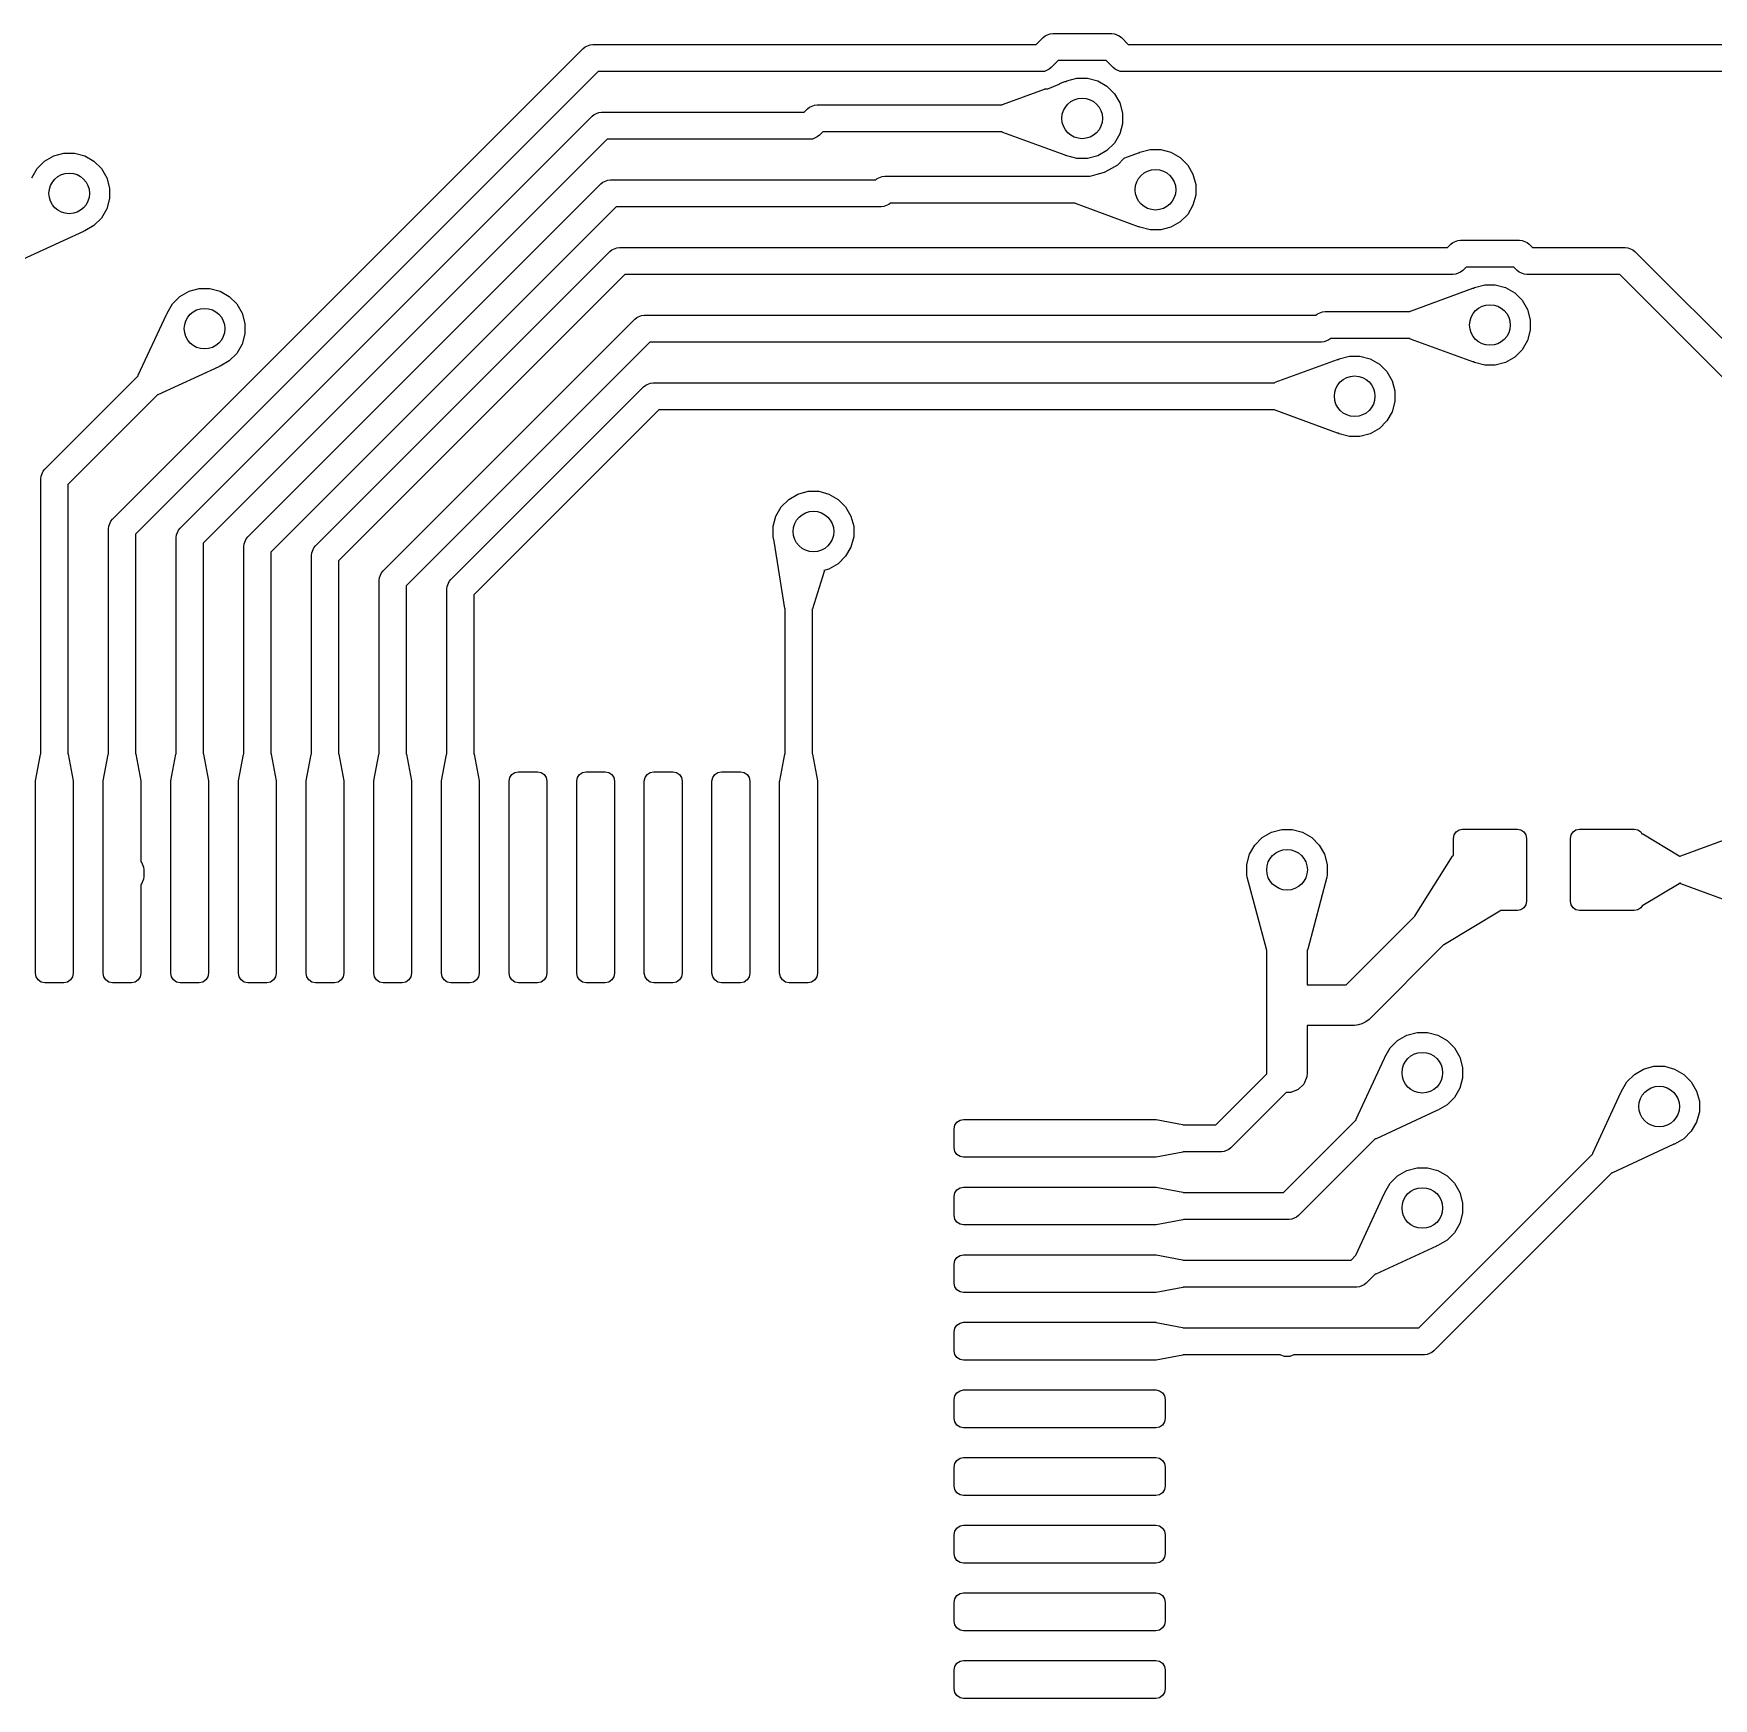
# Model space of a CAD drawing. Header units: inches. Extents: x 2.77 to 6.15, y -3.57 to -1.68.
# Drawn here: x 4.2416 to 4.7304, y -2.5837 to -2.0992 of the extents above; entities that cross this region are included whole.
import ezdxf

# ---------------------------------------------------------------- set-up
doc = ezdxf.new("R2010")
doc.units = ezdxf.units.IN
doc.header["$MEASUREMENT"] = 0
doc.layers.add('F.Cu', color=13, linetype='CONTINUOUS', true_color=0xc83434)

msp = doc.modelspace()

# ---------------------------------------------------------------- linework, layer by layer
at = {"layer": 'F.Cu', "linetype": 'CONTINUOUS'}
for p, q in [((4.53329, -2.10236), (4.53533, -2.10033)), ((4.53533, -2.10033), (4.53593, -2.09984)), ((4.53593, -2.09984), (4.53634, -2.09966)), ((4.53634, -2.09966), (4.53735, -2.09925)), ((4.53735, -2.09925), (4.53811, -2.09917)), ((4.53811, -2.09917), (4.5553, -2.09917)), ((4.5553, -2.09917), (4.55607, -2.09925)), ((4.55607, -2.09925), (4.55749, -2.09984)), ((4.55749, -2.09984), (4.55809, -2.10033)), ((4.55809, -2.10033), (4.56012, -2.10236)), ((4.26454, -2.24047), (4.40149, -2.10352)), ((4.40149, -2.10352), (4.40209, -2.10303)), ((4.40209, -2.10303), (4.40351, -2.10244)), ((4.40351, -2.10244), (4.40428, -2.10236)), ((4.40428, -2.10236), (4.53329, -2.10236)), ((4.56012, -2.10236), (4.88031, -2.10236)), ((4.40591, -2.11024), (4.27126, -2.24488)), ((4.53492, -2.11024), (4.40591, -2.11024)), ((4.53569, -2.11016), (4.53492, -2.11024)), ((4.53711, -2.10957), (4.53569, -2.11016)), ((4.53771, -2.10908), (4.53711, -2.10957)), ((4.53974, -2.10705), (4.53771, -2.10908)), ((4.55367, -2.10705), (4.53974, -2.10705)), ((4.55571, -2.10908), (4.55367, -2.10705)), ((4.5563, -2.10957), (4.55571, -2.10908)), ((4.55672, -2.10974), (4.5563, -2.10957)), ((4.55772, -2.11016), (4.55672, -2.10974)), ((4.55849, -2.11024), (4.55772, -2.11016)), ((4.87868, -2.11024), (4.55849, -2.11024)), ((4.52354, -2.11979), (4.53578, -2.1153)), ((4.53578, -2.1153), (4.53586, -2.11528)), ((4.53586, -2.11528), (4.53594, -2.11526)), ((4.53594, -2.11526), (4.53602, -2.11526)), ((4.53602, -2.11526), (4.53671, -2.11526)), ((4.53671, -2.11526), (4.54, -2.11389)), ((4.53671, -2.11526), (4.53671, -2.11526)), ((4.54, -2.11389), (4.54012, -2.11377)), ((4.54012, -2.11377), (4.54019, -2.11371)), ((4.54019, -2.11371), (4.54028, -2.11366)), ((4.54028, -2.11366), (4.54036, -2.11362)), ((4.54036, -2.11362), (4.54169, -2.11313)), ((4.54169, -2.11313), (4.54187, -2.1131)), ((4.54187, -2.1131), (4.54192, -2.1131)), ((4.54192, -2.1131), (4.54219, -2.11295)), ((4.54219, -2.11295), (4.54517, -2.11215)), ((4.54517, -2.11215), (4.54825, -2.11215)), ((4.54825, -2.11215), (4.55123, -2.11295)), ((4.55123, -2.11295), (4.5539, -2.11449)), ((4.5539, -2.11449), (4.55608, -2.11667)), ((4.46581, -2.12205), (4.46678, -2.12107)), ((4.46678, -2.12107), (4.46738, -2.12058)), ((4.46738, -2.12058), (4.4688, -2.12)), ((4.4688, -2.12), (4.46957, -2.11992)), ((4.46957, -2.11992), (4.52337, -2.11992)), ((4.52337, -2.11992), (4.52344, -2.11984)), ((4.52344, -2.11984), (4.52345, -2.11984)), ((4.52345, -2.11984), (4.52354, -2.11979)), ((4.55608, -2.11667), (4.55762, -2.11934)), ((4.55762, -2.11934), (4.55842, -2.12232)), ((4.28422, -2.24306), (4.40408, -2.1232)), ((4.40408, -2.1232), (4.40468, -2.12271)), ((4.40468, -2.12271), (4.40609, -2.12212)), ((4.40609, -2.12212), (4.40686, -2.12205)), ((4.40686, -2.12205), (4.46581, -2.12205)), ((4.55842, -2.1254), (4.55762, -2.12838)), ((4.55842, -2.12232), (4.55842, -2.1254)), ((4.40849, -2.12992), (4.29094, -2.24747)), ((4.46744, -2.12992), (4.40849, -2.12992)), ((4.46821, -2.12985), (4.46744, -2.12992)), ((4.46963, -2.12926), (4.46821, -2.12985)), ((4.47022, -2.12877), (4.46963, -2.12926)), ((4.4712, -2.1278), (4.47022, -2.12877)), ((4.52337, -2.1278), (4.4712, -2.1278)), ((4.52342, -2.12784), (4.52337, -2.1278)), ((4.52357, -2.12794), (4.52342, -2.12784)), ((4.5417, -2.13459), (4.52357, -2.12794)), ((4.55762, -2.12838), (4.55608, -2.13105)), ((4.24478, -2.1363), (4.24745, -2.13476)), ((4.24745, -2.13476), (4.25043, -2.13396)), ((4.25043, -2.13396), (4.25351, -2.13396)), ((4.25351, -2.13396), (4.25649, -2.13476)), ((4.25649, -2.13476), (4.25916, -2.1363)), ((4.54186, -2.13462), (4.5417, -2.13459)), ((4.54192, -2.13462), (4.54186, -2.13462)), ((4.54219, -2.13477), (4.54192, -2.13462)), ((4.54517, -2.13557), (4.54219, -2.13477)), ((4.54825, -2.13557), (4.54517, -2.13557)), ((4.55123, -2.13477), (4.54825, -2.13557)), ((4.5539, -2.13323), (4.55123, -2.13477)), ((4.55608, -2.13105), (4.5539, -2.13323)), ((4.55704, -2.13733), (4.55896, -2.13541)), ((4.55896, -2.13541), (4.55913, -2.1353)), ((4.55913, -2.1353), (4.56309, -2.13385)), ((4.56309, -2.13385), (4.56323, -2.13385)), ((4.56323, -2.13385), (4.5635, -2.13369)), ((4.5635, -2.13369), (4.56648, -2.1329)), ((4.56648, -2.1329), (4.56956, -2.1329)), ((4.56956, -2.1329), (4.57254, -2.13369)), ((4.57254, -2.13369), (4.57521, -2.13524)), ((4.57521, -2.13524), (4.57739, -2.13742)), ((4.24106, -2.14115), (4.2426, -2.13848)), ((4.2426, -2.13848), (4.24478, -2.1363)), ((4.25916, -2.1363), (4.26134, -2.13848)), ((4.26134, -2.13848), (4.26288, -2.14115)), ((4.48709, -2.14133), (4.48851, -2.14074)), ((4.48851, -2.14074), (4.48928, -2.14067)), ((4.48928, -2.14067), (4.549, -2.14067)), ((4.549, -2.14067), (4.55106, -2.14012)), ((4.55106, -2.14012), (4.5532, -2.13954)), ((4.5532, -2.13954), (4.55448, -2.1388)), ((4.5532, -2.13954), (4.5532, -2.13954)), ((4.55448, -2.1388), (4.55704, -2.13733)), ((4.57739, -2.13742), (4.57893, -2.14009)), ((4.57893, -2.14009), (4.57973, -2.14306)), ((4.26288, -2.14115), (4.26368, -2.14413)), ((4.26368, -2.14413), (4.26368, -2.14721)), ((4.30391, -2.24564), (4.40666, -2.14289)), ((4.40666, -2.14289), (4.40726, -2.1424)), ((4.40726, -2.1424), (4.40768, -2.14222)), ((4.40768, -2.14222), (4.40868, -2.14181)), ((4.40868, -2.14181), (4.40945, -2.14173)), ((4.40945, -2.14173), (4.48661, -2.14173)), ((4.48661, -2.14173), (4.48709, -2.14133)), ((4.57973, -2.14306), (4.57973, -2.14615)), ((4.26288, -2.15019), (4.26134, -2.15286)), ((4.26368, -2.14721), (4.26288, -2.15019)), ((4.41108, -2.14961), (4.31063, -2.25006)), ((4.48822, -2.14961), (4.41108, -2.14961)), ((4.48899, -2.14953), (4.48822, -2.14961)), ((4.49041, -2.14894), (4.48899, -2.14953)), ((4.49089, -2.14854), (4.49041, -2.14894)), ((4.54468, -2.14854), (4.49089, -2.14854)), ((4.5448, -2.14865), (4.54468, -2.14854)), ((4.56309, -2.15537), (4.5448, -2.14865)), ((4.57893, -2.14913), (4.57739, -2.1518)), ((4.57973, -2.14615), (4.57893, -2.14913)), ((4.25916, -2.15504), (4.25649, -2.15658)), ((4.26134, -2.15286), (4.25916, -2.15504)), ((4.56324, -2.15537), (4.56309, -2.15537)), ((4.5635, -2.15552), (4.56324, -2.15537)), ((4.57521, -2.15398), (4.57254, -2.15552)), ((4.57739, -2.1518), (4.57521, -2.15398)), ((4.25609, -2.15677), (4.23841, -2.16495)), ((4.25619, -2.15666), (4.25609, -2.15677)), ((4.25649, -2.15658), (4.25619, -2.15666)), ((4.56648, -2.15632), (4.5635, -2.15552)), ((4.56956, -2.15632), (4.56648, -2.15632)), ((4.57254, -2.15552), (4.56956, -2.15632)), ((4.65398, -2.16044), (4.65457, -2.15995)), ((4.65457, -2.15995), (4.65599, -2.15937)), ((4.65599, -2.15937), (4.65676, -2.15929)), ((4.65676, -2.15929), (4.67395, -2.15929)), ((4.67395, -2.15929), (4.67472, -2.15937)), ((4.67472, -2.15937), (4.67614, -2.15995)), ((4.67614, -2.15995), (4.67673, -2.16044)), ((4.32359, -2.24823), (4.40925, -2.16257)), ((4.40925, -2.16257), (4.40985, -2.16208)), ((4.40985, -2.16208), (4.41127, -2.16149)), ((4.41127, -2.16149), (4.41203, -2.16142)), ((4.41203, -2.16142), (4.653, -2.16142)), ((4.653, -2.16142), (4.65398, -2.16044)), ((4.67673, -2.16044), (4.67771, -2.16142)), ((4.67771, -2.16142), (4.70472, -2.16142)), ((4.70472, -2.16142), (4.70549, -2.16149)), ((4.70549, -2.16149), (4.70691, -2.16208)), ((4.70691, -2.16208), (4.70751, -2.16257)), ((4.70751, -2.16257), (4.76763, -2.22269)), ((4.41367, -2.16929), (4.33031, -2.25264)), ((4.65463, -2.16929), (4.41367, -2.16929)), ((4.6554, -2.16922), (4.65463, -2.16929)), ((4.65682, -2.16863), (4.6554, -2.16922)), ((4.65742, -2.16814), (4.65682, -2.16863)), ((4.65839, -2.16717), (4.65742, -2.16814)), ((4.67232, -2.16717), (4.65839, -2.16717)), ((4.67329, -2.16814), (4.67232, -2.16717)), ((4.67389, -2.16863), (4.67329, -2.16814)), ((4.67531, -2.16922), (4.67389, -2.16863)), ((4.67607, -2.16929), (4.67531, -2.16922)), ((4.70309, -2.16929), (4.67607, -2.16929)), ((4.76091, -2.2271), (4.70309, -2.16929)), ((4.28415, -2.17567), (4.28682, -2.17413)), ((4.28682, -2.17413), (4.2898, -2.17333)), ((4.2898, -2.17333), (4.29288, -2.17333)), ((4.29288, -2.17333), (4.29586, -2.17413)), ((4.29586, -2.17413), (4.29853, -2.17567)), ((4.64218, -2.17991), (4.66034, -2.17325)), ((4.66034, -2.17325), (4.66052, -2.17322)), ((4.66052, -2.17322), (4.66056, -2.17322)), ((4.66056, -2.17322), (4.66083, -2.17306)), ((4.66083, -2.17306), (4.66381, -2.17227)), ((4.66381, -2.17227), (4.6669, -2.17227)), ((4.6669, -2.17227), (4.66987, -2.17306)), ((4.66987, -2.17306), (4.67254, -2.17461)), ((4.67254, -2.17461), (4.67472, -2.17679)), ((4.28043, -2.18052), (4.28197, -2.17785)), ((4.28197, -2.17785), (4.28415, -2.17567)), ((4.29853, -2.17567), (4.30071, -2.17785)), ((4.30071, -2.17785), (4.30225, -2.18052)), ((4.64209, -2.17995), (4.64218, -2.17991)), ((4.67472, -2.17679), (4.67627, -2.17946)), ((4.67627, -2.17946), (4.67706, -2.18243)), ((4.27206, -2.1986), (4.28024, -2.18092)), ((4.28024, -2.18092), (4.28035, -2.18082)), ((4.28035, -2.18082), (4.28043, -2.18052)), ((4.30225, -2.18052), (4.30305, -2.1835)), ((4.30305, -2.1835), (4.30305, -2.18658)), ((4.34328, -2.25548), (4.41651, -2.18226)), ((4.41651, -2.18226), (4.4171, -2.18177)), ((4.4171, -2.18177), (4.41752, -2.18159)), ((4.41752, -2.18159), (4.41852, -2.18118)), ((4.41852, -2.18118), (4.41929, -2.1811)), ((4.41929, -2.1811), (4.61472, -2.1811)), ((4.61472, -2.1811), (4.6152, -2.1807)), ((4.6152, -2.1807), (4.61662, -2.18011)), ((4.61662, -2.18011), (4.61739, -2.18004)), ((4.61739, -2.18004), (4.64202, -2.18004)), ((4.64202, -2.18004), (4.64209, -2.17996)), ((4.64209, -2.17996), (4.64209, -2.17995)), ((4.67706, -2.18243), (4.67706, -2.18552)), ((4.30225, -2.18956), (4.30071, -2.19223)), ((4.30305, -2.18658), (4.30225, -2.18956)), ((4.42092, -2.18898), (4.35, -2.2599)), ((4.61633, -2.18898), (4.42092, -2.18898)), ((4.6171, -2.1889), (4.61633, -2.18898)), ((4.61851, -2.18831), (4.6171, -2.1889)), ((4.619, -2.18791), (4.61851, -2.18831)), ((4.64201, -2.18791), (4.619, -2.18791)), ((4.64207, -2.18796), (4.64201, -2.18791)), ((4.64222, -2.18806), (4.64207, -2.18796)), ((4.66034, -2.19471), (4.64222, -2.18806)), ((4.67627, -2.1885), (4.67472, -2.19117)), ((4.67706, -2.18552), (4.67627, -2.1885)), ((4.29853, -2.19441), (4.29586, -2.19595)), ((4.30071, -2.19223), (4.29853, -2.19441)), ((4.60281, -2.20066), (4.62097, -2.19399)), ((4.62097, -2.19399), (4.62115, -2.19397)), ((4.62115, -2.19397), (4.62119, -2.19397)), ((4.62119, -2.19397), (4.62146, -2.19381)), ((4.62146, -2.19381), (4.62444, -2.19301)), ((4.62444, -2.19301), (4.62753, -2.19301)), ((4.62753, -2.19301), (4.6305, -2.19381)), ((4.6305, -2.19381), (4.63317, -2.19535)), ((4.67254, -2.19335), (4.66987, -2.19489)), ((4.67472, -2.19117), (4.67254, -2.19335)), ((4.24485, -2.22596), (4.27202, -2.19879)), ((4.27202, -2.19879), (4.27206, -2.1986)), ((4.27202, -2.19879), (4.27202, -2.19879)), ((4.29546, -2.19614), (4.27778, -2.20432)), ((4.29556, -2.19603), (4.29546, -2.19614)), ((4.29586, -2.19595), (4.29556, -2.19603)), ((4.63317, -2.19535), (4.63535, -2.19753)), ((4.63535, -2.19753), (4.6369, -2.2002)), ((4.66051, -2.19474), (4.66034, -2.19471)), ((4.66057, -2.19474), (4.66051, -2.19474)), ((4.66083, -2.19489), (4.66057, -2.19474)), ((4.66381, -2.19569), (4.66083, -2.19489)), ((4.6669, -2.19569), (4.66381, -2.19569)), ((4.66987, -2.19489), (4.6669, -2.19569)), ((4.27762, -2.20433), (4.25157, -2.23037)), ((4.27778, -2.20432), (4.27762, -2.20433)), ((4.36296, -2.25807), (4.41909, -2.20194)), ((4.41909, -2.20194), (4.41969, -2.20145)), ((4.41969, -2.20145), (4.42011, -2.20128)), ((4.42011, -2.20128), (4.42111, -2.20086)), ((4.42111, -2.20086), (4.42188, -2.20079)), ((4.42188, -2.20079), (4.60265, -2.20079)), ((4.60265, -2.20079), (4.60272, -2.2007)), ((4.60272, -2.2007), (4.60281, -2.20066)), ((4.60272, -2.2007), (4.60272, -2.2007)), ((4.6369, -2.2002), (4.63769, -2.20318)), ((4.63769, -2.20318), (4.63769, -2.20627)), ((4.42351, -2.20866), (4.36969, -2.26248)), ((4.60264, -2.20866), (4.42351, -2.20866)), ((4.6027, -2.20871), (4.60264, -2.20866)), ((4.60285, -2.2088), (4.6027, -2.20871)), ((4.62097, -2.21546), (4.60285, -2.2088)), ((4.6369, -2.20924), (4.63535, -2.21191)), ((4.63769, -2.20627), (4.6369, -2.20924)), ((4.63317, -2.21409), (4.6305, -2.21564)), ((4.63535, -2.21191), (4.63317, -2.21409)), ((4.62114, -2.21548), (4.62097, -2.21546)), ((4.6212, -2.21548), (4.62114, -2.21548)), ((4.62146, -2.21564), (4.6212, -2.21548)), ((4.62444, -2.21643), (4.62146, -2.21564)), ((4.62753, -2.21643), (4.62444, -2.21643)), ((4.6305, -2.21564), (4.62753, -2.21643)), ((4.2437, -2.22874), (4.24378, -2.22797)), ((4.2437, -2.30873), (4.2437, -2.22874)), ((4.24378, -2.22797), (4.24436, -2.22655)), ((4.24436, -2.22655), (4.24485, -2.22596)), ((4.25157, -2.23037), (4.25157, -2.30873)), ((4.46131, -2.23472), (4.46398, -2.23318)), ((4.46398, -2.23318), (4.46696, -2.23238)), ((4.46696, -2.23238), (4.47005, -2.23238)), ((4.47005, -2.23238), (4.47302, -2.23318)), ((4.47302, -2.23318), (4.47569, -2.23472)), ((4.45759, -2.23957), (4.45913, -2.2369)), ((4.45913, -2.2369), (4.46131, -2.23472)), ((4.47569, -2.23472), (4.47787, -2.2369)), ((4.47787, -2.2369), (4.47942, -2.23957)), ((4.26339, -2.24325), (4.26346, -2.24249)), ((4.26339, -2.30873), (4.26339, -2.24325)), ((4.26346, -2.24249), (4.26405, -2.24107)), ((4.26405, -2.24107), (4.26454, -2.24047)), ((4.28373, -2.24365), (4.28422, -2.24306)), ((4.45679, -2.24255), (4.45759, -2.23957)), ((4.45679, -2.24445), (4.45679, -2.24255)), ((4.47942, -2.23957), (4.48021, -2.24255)), ((4.48021, -2.24255), (4.48021, -2.24564)), ((4.27126, -2.24488), (4.27126, -2.30873)), ((4.28307, -2.24584), (4.28315, -2.24507)), ((4.28307, -2.30873), (4.28307, -2.24584)), ((4.28315, -2.24507), (4.28373, -2.24365)), ((4.29094, -2.24747), (4.29094, -2.3087)), ((4.30276, -2.24843), (4.30283, -2.24766)), ((4.30283, -2.24766), (4.30342, -2.24624)), ((4.30342, -2.24624), (4.30391, -2.24564)), ((4.3231, -2.24882), (4.32359, -2.24823)), ((4.45677, -2.24457), (4.45679, -2.24445)), ((4.45679, -2.24474), (4.45677, -2.24457)), ((4.45679, -2.24564), (4.45679, -2.24474)), ((4.45712, -2.24687), (4.45679, -2.24564)), ((4.46018, -2.26648), (4.45712, -2.24687)), ((4.48021, -2.24564), (4.47942, -2.24861)), ((4.30276, -2.30873), (4.30276, -2.24843)), ((4.31063, -2.25006), (4.31063, -2.30873)), ((4.32244, -2.25101), (4.32252, -2.25024)), ((4.32244, -2.30873), (4.32244, -2.25101)), ((4.32252, -2.25024), (4.3231, -2.24882)), ((4.33031, -2.25264), (4.33031, -2.30873)), ((4.47787, -2.25128), (4.47569, -2.25346)), ((4.47942, -2.24861), (4.47787, -2.25128)), ((4.34213, -2.25827), (4.3422, -2.2575)), ((4.3422, -2.2575), (4.34279, -2.25608)), ((4.34279, -2.25608), (4.34328, -2.25548)), ((4.36247, -2.25867), (4.36296, -2.25807)), ((4.47159, -2.25568), (4.46821, -2.26654)), ((4.47302, -2.25501), (4.47156, -2.2554)), ((4.47156, -2.2554), (4.4716, -2.25565)), ((4.4716, -2.25565), (4.47159, -2.25568)), ((4.47569, -2.25346), (4.47302, -2.25501)), ((4.34213, -2.30873), (4.34213, -2.25827)), ((4.35, -2.2599), (4.35, -2.30873)), ((4.36181, -2.26085), (4.36189, -2.26009)), ((4.36181, -2.30873), (4.36181, -2.26085)), ((4.36189, -2.26009), (4.36247, -2.25867)), ((4.36969, -2.26248), (4.36969, -2.30873)), ((4.46024, -2.2666), (4.46018, -2.26648)), ((4.46024, -2.30873), (4.46024, -2.2666)), ((4.46821, -2.26654), (4.46811, -2.26667)), ((4.46811, -2.26667), (4.46811, -2.3087)), ((4.24215, -2.3166), (4.24361, -2.30893)), ((4.24361, -2.30893), (4.24368, -2.30876)), ((4.24368, -2.30876), (4.2437, -2.30873)), ((4.25157, -2.30873), (4.2516, -2.30875)), ((4.2516, -2.30875), (4.25161, -2.30878)), ((4.25161, -2.30878), (4.25166, -2.30891)), ((4.25166, -2.30891), (4.25312, -2.3166)), ((4.26184, -2.3166), (4.2633, -2.30893)), ((4.2633, -2.30893), (4.26336, -2.30876)), ((4.26336, -2.30876), (4.26339, -2.30873)), ((4.27126, -2.30873), (4.27128, -2.30875)), ((4.27128, -2.30875), (4.2713, -2.30878)), ((4.2713, -2.30878), (4.27134, -2.30891)), ((4.27134, -2.30891), (4.27281, -2.3166)), ((4.28151, -2.31664), (4.283, -2.30884)), ((4.283, -2.30884), (4.28307, -2.30873)), ((4.29094, -2.3087), (4.29102, -2.30884)), ((4.29102, -2.30884), (4.2925, -2.31664)), ((4.30121, -2.3166), (4.30267, -2.30893)), ((4.30267, -2.30893), (4.30273, -2.30876)), ((4.30273, -2.30876), (4.30276, -2.30873)), ((4.31063, -2.30873), (4.31065, -2.30875)), ((4.31065, -2.30875), (4.31067, -2.30878)), ((4.31067, -2.30878), (4.31071, -2.30891)), ((4.31071, -2.30891), (4.31218, -2.3166)), ((4.32089, -2.3166), (4.32235, -2.30893)), ((4.32235, -2.30893), (4.32242, -2.30876)), ((4.32242, -2.30876), (4.32244, -2.30873)), ((4.33031, -2.30873), (4.33034, -2.30875)), ((4.33034, -2.30875), (4.33035, -2.30878)), ((4.33035, -2.30878), (4.3304, -2.30891)), ((4.3304, -2.30891), (4.33186, -2.3166)), ((4.34058, -2.3166), (4.34204, -2.30893)), ((4.34204, -2.30893), (4.3421, -2.30876)), ((4.3421, -2.30876), (4.34213, -2.30873)), ((4.35, -2.30873), (4.35002, -2.30875)), ((4.35002, -2.30875), (4.35004, -2.30878)), ((4.35004, -2.30878), (4.35008, -2.30891)), ((4.35008, -2.30891), (4.35155, -2.3166)), ((4.36026, -2.3166), (4.36172, -2.30893)), ((4.36172, -2.30893), (4.36179, -2.30876)), ((4.36179, -2.30876), (4.36181, -2.30873)), ((4.36969, -2.30873), (4.36971, -2.30875)), ((4.36971, -2.30875), (4.36972, -2.30878)), ((4.36972, -2.30878), (4.36977, -2.30891)), ((4.36977, -2.30891), (4.37123, -2.3166)), ((4.45868, -2.31664), (4.46016, -2.30884)), ((4.46016, -2.30884), (4.46024, -2.30873)), ((4.46811, -2.3087), (4.46818, -2.30884)), ((4.46818, -2.30884), (4.46967, -2.31664)), ((4.24213, -2.31673), (4.24215, -2.31661)), ((4.24213, -2.37264), (4.24213, -2.31673)), ((4.24215, -2.31661), (4.24215, -2.3166)), ((4.25312, -2.3166), (4.25313, -2.31661)), ((4.25313, -2.31661), (4.25315, -2.31673)), ((4.25315, -2.31673), (4.25315, -2.37264)), ((4.26181, -2.31673), (4.26183, -2.31661)), ((4.26181, -2.37264), (4.26181, -2.31673)), ((4.26183, -2.31661), (4.26184, -2.3166)), ((4.27281, -2.3166), (4.27281, -2.31661)), ((4.27281, -2.31661), (4.27283, -2.31673)), ((4.27283, -2.31673), (4.27283, -2.34021)), ((4.2815, -2.31673), (4.28151, -2.31665)), ((4.2815, -2.37264), (4.2815, -2.31673)), ((4.28151, -2.31665), (4.28151, -2.31664)), ((4.2925, -2.31664), (4.2925, -2.31665)), ((4.2925, -2.31665), (4.29252, -2.31673)), ((4.29252, -2.31673), (4.29252, -2.37264)), ((4.30118, -2.31673), (4.30121, -2.31661)), ((4.30118, -2.37264), (4.30118, -2.31673)), ((4.30121, -2.31661), (4.30121, -2.3166)), ((4.31218, -2.3166), (4.31218, -2.31661)), ((4.31218, -2.31661), (4.3122, -2.31673)), ((4.3122, -2.31673), (4.3122, -2.37264)), ((4.32087, -2.31673), (4.32089, -2.31661)), ((4.32087, -2.37264), (4.32087, -2.31673)), ((4.32089, -2.31661), (4.32089, -2.3166)), ((4.33186, -2.3166), (4.33187, -2.31661)), ((4.33187, -2.31661), (4.33189, -2.31673)), ((4.33189, -2.31673), (4.33189, -2.37264)), ((4.34055, -2.31673), (4.34058, -2.31661)), ((4.34055, -2.37264), (4.34055, -2.31673)), ((4.34058, -2.31661), (4.34058, -2.3166)), ((4.35155, -2.3166), (4.35155, -2.31661)), ((4.35155, -2.31661), (4.35157, -2.31673)), ((4.35157, -2.31673), (4.35157, -2.37264)), ((4.36024, -2.31673), (4.36026, -2.31661)), ((4.36024, -2.37264), (4.36024, -2.31673)), ((4.36026, -2.31661), (4.36026, -2.3166)), ((4.37123, -2.3166), (4.37124, -2.31661)), ((4.37124, -2.31661), (4.37126, -2.31673)), ((4.37126, -2.31673), (4.37126, -2.37264)), ((4.37992, -2.31673), (4.38013, -2.31568)), ((4.37992, -2.37264), (4.37992, -2.31673)), ((4.38013, -2.31568), (4.38073, -2.31478)), ((4.38073, -2.31478), (4.38162, -2.31419)), ((4.38162, -2.31419), (4.38268, -2.31398)), ((4.38268, -2.31398), (4.38819, -2.31398)), ((4.38819, -2.31398), (4.38924, -2.31419)), ((4.38924, -2.31419), (4.39014, -2.31478)), ((4.39014, -2.31478), (4.39074, -2.31568)), ((4.39074, -2.31568), (4.39094, -2.31673)), ((4.39094, -2.31673), (4.39094, -2.37264)), ((4.39961, -2.31673), (4.39982, -2.31568)), ((4.39961, -2.37264), (4.39961, -2.31673)), ((4.39982, -2.31568), (4.40041, -2.31478)), ((4.40041, -2.31478), (4.40131, -2.31419)), ((4.40131, -2.31419), (4.40236, -2.31398)), ((4.40236, -2.31398), (4.40787, -2.31398)), ((4.40787, -2.31398), (4.40893, -2.31419)), ((4.40893, -2.31419), (4.40982, -2.31478)), ((4.40982, -2.31478), (4.41042, -2.31568)), ((4.41042, -2.31568), (4.41063, -2.31673)), ((4.41063, -2.31673), (4.41063, -2.37264)), ((4.41929, -2.31673), (4.4195, -2.31568)), ((4.41929, -2.37264), (4.41929, -2.31673)), ((4.4195, -2.31568), (4.4201, -2.31478)), ((4.4201, -2.31478), (4.42099, -2.31419)), ((4.42099, -2.31419), (4.42205, -2.31398)), ((4.42205, -2.31398), (4.42756, -2.31398)), ((4.42756, -2.31398), (4.42861, -2.31419)), ((4.42861, -2.31419), (4.42951, -2.31478)), ((4.42951, -2.31478), (4.43011, -2.31568)), ((4.43011, -2.31568), (4.43031, -2.31673)), ((4.43031, -2.31673), (4.43031, -2.37264)), ((4.43898, -2.31673), (4.43919, -2.31568)), ((4.43898, -2.37264), (4.43898, -2.31673)), ((4.43919, -2.31568), (4.43978, -2.31478)), ((4.43978, -2.31478), (4.44068, -2.31419)), ((4.44068, -2.31419), (4.44173, -2.31398)), ((4.44173, -2.31398), (4.44724, -2.31398)), ((4.44724, -2.31398), (4.4483, -2.31419)), ((4.4483, -2.31419), (4.44919, -2.31478)), ((4.44919, -2.31478), (4.44979, -2.31568)), ((4.44979, -2.31568), (4.45, -2.31673)), ((4.45, -2.31673), (4.45, -2.37264)), ((4.45866, -2.31673), (4.45868, -2.31665)), ((4.45866, -2.37264), (4.45866, -2.31673)), ((4.45868, -2.31665), (4.45868, -2.31664)), ((4.46967, -2.31664), (4.46967, -2.31665)), ((4.46967, -2.31665), (4.46969, -2.31673)), ((4.46969, -2.31673), (4.46969, -2.37264)), ((4.60178, -2.33161), (4.60476, -2.33081)), ((4.60476, -2.33081), (4.60784, -2.33081)), ((4.60784, -2.33081), (4.61082, -2.33161)), ((4.6555, -2.33149), (4.65636, -2.33091)), ((4.65636, -2.33091), (4.65738, -2.33071)), ((4.65738, -2.33071), (4.67333, -2.33071)), ((4.67333, -2.33071), (4.67434, -2.33091)), ((4.67434, -2.33091), (4.67521, -2.33149)), ((4.68952, -2.33149), (4.69038, -2.33091)), ((4.69038, -2.33091), (4.6914, -2.33071)), ((4.6914, -2.33071), (4.70734, -2.33071)), ((4.70734, -2.33071), (4.70836, -2.33091)), ((4.70836, -2.33091), (4.70922, -2.33149)), ((4.59539, -2.338), (4.59693, -2.33533)), ((4.59693, -2.33533), (4.59911, -2.33315)), ((4.59911, -2.33315), (4.60178, -2.33161)), ((4.61082, -2.33161), (4.61349, -2.33315)), ((4.61349, -2.33315), (4.61567, -2.33533)), ((4.61567, -2.33533), (4.61721, -2.338)), ((4.65472, -2.33337), (4.65493, -2.33235)), ((4.65472, -2.33832), (4.65472, -2.33337)), ((4.65493, -2.33235), (4.6555, -2.33149)), ((4.67521, -2.33149), (4.67578, -2.33235)), ((4.67578, -2.33235), (4.67598, -2.33337)), ((4.67598, -2.33337), (4.67598, -2.35167)), ((4.68874, -2.33337), (4.68894, -2.33235)), ((4.68874, -2.35167), (4.68874, -2.33337)), ((4.68894, -2.33235), (4.68952, -2.33149)), ((4.70922, -2.33149), (4.70958, -2.33202)), ((4.70958, -2.33202), (4.70981, -2.33208)), ((4.70981, -2.33208), (4.72041, -2.33845)), ((4.72088, -2.33847), (4.73916, -2.33176)), ((4.27283, -2.34021), (4.27296, -2.34033)), ((4.27296, -2.34033), (4.27355, -2.34175)), ((4.59459, -2.34098), (4.59539, -2.338)), ((4.59459, -2.34406), (4.59459, -2.34098)), ((4.61721, -2.338), (4.61801, -2.34098)), ((4.61801, -2.34098), (4.61801, -2.34406)), ((4.64357, -2.35582), (4.65447, -2.33852)), ((4.65447, -2.33852), (4.65459, -2.33839)), ((4.65459, -2.33839), (4.65467, -2.33834)), ((4.65467, -2.33834), (4.65472, -2.33832)), ((4.72041, -2.33845), (4.72051, -2.33858)), ((4.72051, -2.33858), (4.72071, -2.33858)), ((4.72071, -2.33858), (4.72088, -2.33847)), ((4.72071, -2.33858), (4.72071, -2.33858)), ((4.27355, -2.34526), (4.27305, -2.34646)), ((4.27355, -2.34175), (4.27362, -2.34252)), ((4.27362, -2.34449), (4.27355, -2.34526)), ((4.27362, -2.34252), (4.27362, -2.34449)), ((4.59474, -2.34464), (4.59459, -2.34406)), ((4.59474, -2.34465), (4.59474, -2.34464)), ((4.60029, -2.36564), (4.59474, -2.34465)), ((4.61786, -2.34463), (4.61232, -2.36561)), ((4.61801, -2.34406), (4.61786, -2.34462)), ((4.61786, -2.34462), (4.61786, -2.34463)), ((4.27296, -2.34668), (4.27283, -2.34683)), ((4.27283, -2.34683), (4.27283, -2.37264)), ((4.27305, -2.34646), (4.27296, -2.34668)), ((4.72041, -2.34659), (4.70981, -2.35296)), ((4.72049, -2.34652), (4.72041, -2.34659)), ((4.72052, -2.34646), (4.72049, -2.34652)), ((4.72076, -2.34646), (4.72052, -2.34646)), ((4.72088, -2.34657), (4.72076, -2.34646)), ((4.73916, -2.35328), (4.72088, -2.34657)), ((4.64352, -2.35594), (4.64357, -2.35582)), ((4.66823, -2.35454), (4.65208, -2.3643)), ((4.66832, -2.35447), (4.66823, -2.35454)), ((4.66833, -2.35445), (4.66832, -2.35447)), ((4.66839, -2.35433), (4.66833, -2.35445)), ((4.67333, -2.35433), (4.66839, -2.35433)), ((4.67434, -2.35413), (4.67333, -2.35433)), ((4.67521, -2.35355), (4.67434, -2.35413)), ((4.67578, -2.35269), (4.67521, -2.35355)), ((4.67598, -2.35167), (4.67578, -2.35269)), ((4.68894, -2.35269), (4.68874, -2.35167)), ((4.68952, -2.35355), (4.68894, -2.35269)), ((4.69038, -2.35413), (4.68952, -2.35355)), ((4.6914, -2.35433), (4.69038, -2.35413)), ((4.70734, -2.35433), (4.6914, -2.35433)), ((4.70836, -2.35413), (4.70734, -2.35433)), ((4.70922, -2.35355), (4.70836, -2.35413)), ((4.7096, -2.35299), (4.70922, -2.35355)), ((4.70981, -2.35296), (4.7096, -2.35299)), ((4.62354, -2.37598), (4.64351, -2.35601)), ((4.64351, -2.35596), (4.64352, -2.35594)), ((4.64351, -2.35601), (4.64351, -2.35596)), ((4.60032, -2.36571), (4.60029, -2.36564)), ((4.61232, -2.36561), (4.61224, -2.36577)), ((4.65185, -2.36437), (4.63016, -2.38607)), ((4.65191, -2.36436), (4.65185, -2.36437)), ((4.65208, -2.3643), (4.65191, -2.36436)), ((4.60032, -2.36572), (4.60032, -2.36571)), ((4.60033, -2.36575), (4.60032, -2.36572)), ((4.60032, -2.36572), (4.60032, -2.36572)), ((4.60034, -2.36577), (4.60033, -2.36575)), ((4.60039, -2.36581), (4.60034, -2.36577)), ((4.60039, -2.38189), (4.60039, -2.36581)), ((4.61224, -2.36577), (4.6122, -2.36582)), ((4.6122, -2.36582), (4.6122, -2.37598)), ((4.24234, -2.37369), (4.24213, -2.37264)), ((4.24293, -2.37459), (4.24234, -2.37369)), ((4.24383, -2.37518), (4.24293, -2.37459)), ((4.24488, -2.37539), (4.24383, -2.37518)), ((4.25039, -2.37539), (4.24488, -2.37539)), ((4.25145, -2.37518), (4.25039, -2.37539)), ((4.25234, -2.37459), (4.25145, -2.37518)), ((4.25294, -2.37369), (4.25234, -2.37459)), ((4.25315, -2.37264), (4.25294, -2.37369)), ((4.26202, -2.37369), (4.26181, -2.37264)), ((4.26262, -2.37459), (4.26202, -2.37369)), ((4.26351, -2.37518), (4.26262, -2.37459)), ((4.26457, -2.37539), (4.26351, -2.37518)), ((4.27008, -2.37539), (4.26457, -2.37539)), ((4.27113, -2.37518), (4.27008, -2.37539)), ((4.27203, -2.37459), (4.27113, -2.37518)), ((4.27262, -2.37369), (4.27203, -2.37459)), ((4.27283, -2.37264), (4.27262, -2.37369)), ((4.28171, -2.37369), (4.2815, -2.37264)), ((4.2823, -2.37459), (4.28171, -2.37369)), ((4.2832, -2.37518), (4.2823, -2.37459)), ((4.28425, -2.37539), (4.2832, -2.37518)), ((4.28976, -2.37539), (4.28425, -2.37539)), ((4.29082, -2.37518), (4.28976, -2.37539)), ((4.29171, -2.37459), (4.29082, -2.37518)), ((4.29231, -2.37369), (4.29171, -2.37459)), ((4.29252, -2.37264), (4.29231, -2.37369)), ((4.30139, -2.37369), (4.30118, -2.37264)), ((4.30199, -2.37459), (4.30139, -2.37369)), ((4.30288, -2.37518), (4.30199, -2.37459)), ((4.30394, -2.37539), (4.30288, -2.37518)), ((4.30945, -2.37539), (4.30394, -2.37539)), ((4.3105, -2.37518), (4.30945, -2.37539)), ((4.3114, -2.37459), (4.3105, -2.37518)), ((4.31199, -2.37369), (4.3114, -2.37459)), ((4.3122, -2.37264), (4.31199, -2.37369)), ((4.32108, -2.37369), (4.32087, -2.37264)), ((4.32167, -2.37459), (4.32108, -2.37369)), ((4.32257, -2.37518), (4.32167, -2.37459)), ((4.32362, -2.37539), (4.32257, -2.37518)), ((4.32913, -2.37539), (4.32362, -2.37539)), ((4.33019, -2.37518), (4.32913, -2.37539)), ((4.33108, -2.37459), (4.33019, -2.37518)), ((4.33168, -2.37369), (4.33108, -2.37459)), ((4.33189, -2.37264), (4.33168, -2.37369)), ((4.34076, -2.37369), (4.34055, -2.37264)), ((4.34136, -2.37459), (4.34076, -2.37369)), ((4.34225, -2.37518), (4.34136, -2.37459)), ((4.34331, -2.37539), (4.34225, -2.37518)), ((4.34882, -2.37539), (4.34331, -2.37539)), ((4.34987, -2.37518), (4.34882, -2.37539)), ((4.35077, -2.37459), (4.34987, -2.37518)), ((4.35137, -2.37369), (4.35077, -2.37459)), ((4.35157, -2.37264), (4.35137, -2.37369)), ((4.36045, -2.37369), (4.36024, -2.37264)), ((4.36104, -2.37459), (4.36045, -2.37369)), ((4.36194, -2.37518), (4.36104, -2.37459)), ((4.36299, -2.37539), (4.36194, -2.37518)), ((4.3685, -2.37539), (4.36299, -2.37539)), ((4.36956, -2.37518), (4.3685, -2.37539)), ((4.37045, -2.37459), (4.36956, -2.37518)), ((4.37105, -2.37369), (4.37045, -2.37459)), ((4.37126, -2.37264), (4.37105, -2.37369)), ((4.38013, -2.37369), (4.37992, -2.37264)), ((4.38073, -2.37459), (4.38013, -2.37369)), ((4.38162, -2.37518), (4.38073, -2.37459)), ((4.38268, -2.37539), (4.38162, -2.37518)), ((4.38819, -2.37539), (4.38268, -2.37539)), ((4.38924, -2.37518), (4.38819, -2.37539)), ((4.39014, -2.37459), (4.38924, -2.37518)), ((4.39074, -2.37369), (4.39014, -2.37459)), ((4.39094, -2.37264), (4.39074, -2.37369)), ((4.39982, -2.37369), (4.39961, -2.37264)), ((4.40041, -2.37459), (4.39982, -2.37369)), ((4.40131, -2.37518), (4.40041, -2.37459)), ((4.40236, -2.37539), (4.40131, -2.37518)), ((4.40787, -2.37539), (4.40236, -2.37539)), ((4.40893, -2.37518), (4.40787, -2.37539)), ((4.40982, -2.37459), (4.40893, -2.37518)), ((4.41042, -2.37369), (4.40982, -2.37459)), ((4.41063, -2.37264), (4.41042, -2.37369)), ((4.4195, -2.37369), (4.41929, -2.37264)), ((4.4201, -2.37459), (4.4195, -2.37369)), ((4.42099, -2.37518), (4.4201, -2.37459)), ((4.42205, -2.37539), (4.42099, -2.37518)), ((4.42756, -2.37539), (4.42205, -2.37539)), ((4.42861, -2.37518), (4.42756, -2.37539)), ((4.42951, -2.37459), (4.42861, -2.37518)), ((4.43011, -2.37369), (4.42951, -2.37459)), ((4.43031, -2.37264), (4.43011, -2.37369)), ((4.43919, -2.37369), (4.43898, -2.37264)), ((4.43978, -2.37459), (4.43919, -2.37369)), ((4.44068, -2.37518), (4.43978, -2.37459)), ((4.44173, -2.37539), (4.44068, -2.37518)), ((4.44724, -2.37539), (4.44173, -2.37539)), ((4.4483, -2.37518), (4.44724, -2.37539)), ((4.44919, -2.37459), (4.4483, -2.37518)), ((4.44979, -2.37369), (4.44919, -2.37459)), ((4.45, -2.37264), (4.44979, -2.37369)), ((4.45887, -2.37369), (4.45866, -2.37264)), ((4.45947, -2.37459), (4.45887, -2.37369)), ((4.46036, -2.37518), (4.45947, -2.37459)), ((4.46142, -2.37539), (4.46036, -2.37518)), ((4.46693, -2.37539), (4.46142, -2.37539)), ((4.46798, -2.37518), (4.46693, -2.37539)), ((4.46888, -2.37459), (4.46798, -2.37518)), ((4.46948, -2.37369), (4.46888, -2.37459)), ((4.46969, -2.37264), (4.46948, -2.37369)), ((4.6122, -2.37598), (4.62354, -2.37598)), ((4.60039, -2.40157), (4.60039, -2.38189)), ((4.62598, -2.3878), (4.6122, -2.3878)), ((4.6122, -2.3878), (4.6122, -2.40157)), ((4.62714, -2.38768), (4.62598, -2.3878)), ((4.62802, -2.38732), (4.62714, -2.38768)), ((4.62927, -2.3868), (4.62802, -2.38732)), ((4.63016, -2.38607), (4.62927, -2.3868)), ((4.64115, -2.39066), (4.64413, -2.38986)), ((4.64413, -2.38986), (4.64721, -2.38986)), ((4.64721, -2.38986), (4.65019, -2.39066)), ((4.63476, -2.39705), (4.6363, -2.39438)), ((4.6363, -2.39438), (4.63848, -2.3922)), ((4.63848, -2.3922), (4.64115, -2.39066)), ((4.65019, -2.39066), (4.65286, -2.3922)), ((4.65286, -2.3922), (4.65504, -2.39438)), ((4.65504, -2.39438), (4.65658, -2.39705)), ((4.62641, -2.41509), (4.63454, -2.39753)), ((4.63454, -2.39753), (4.63464, -2.39739)), ((4.63464, -2.39739), (4.63468, -2.39736)), ((4.63468, -2.39736), (4.63476, -2.39705)), ((4.65658, -2.39705), (4.65738, -2.40003)), ((4.71005, -2.40051), (4.71303, -2.39971)), ((4.71303, -2.39971), (4.71611, -2.39971)), ((4.71611, -2.39971), (4.71909, -2.40051)), ((4.58557, -2.41673), (4.60042, -2.40188)), ((4.60042, -2.40188), (4.60039, -2.40157)), ((4.61209, -2.40273), (4.61121, -2.40486)), ((4.6122, -2.40157), (4.61209, -2.40273)), ((4.65738, -2.40312), (4.65658, -2.40609)), ((4.65738, -2.40003), (4.65738, -2.40312)), ((4.70365, -2.4069), (4.7052, -2.40423)), ((4.7052, -2.40423), (4.70738, -2.40205)), ((4.70738, -2.40205), (4.71005, -2.40051)), ((4.71909, -2.40051), (4.72176, -2.40205)), ((4.72176, -2.40205), (4.72394, -2.40423)), ((4.72394, -2.40423), (4.72548, -2.4069)), ((4.60607, -2.40737), (4.58999, -2.42345)), ((4.60745, -2.40737), (4.60607, -2.40737)), ((4.60958, -2.40649), (4.60745, -2.40737)), ((4.61121, -2.40486), (4.60958, -2.40649)), ((4.65504, -2.40876), (4.65286, -2.41095)), ((4.65658, -2.40609), (4.65504, -2.40876)), ((4.69529, -2.42497), (4.70347, -2.40729)), ((4.70347, -2.40729), (4.70357, -2.4072)), ((4.70357, -2.4072), (4.70365, -2.4069)), ((4.72548, -2.4069), (4.72628, -2.40988)), ((4.64971, -2.41271), (4.6322, -2.42082)), ((4.64985, -2.41261), (4.64971, -2.41271)), ((4.64989, -2.41257), (4.64985, -2.41261)), ((4.65019, -2.41249), (4.64989, -2.41257)), ((4.65286, -2.41095), (4.65019, -2.41249)), ((4.72628, -2.41296), (4.72548, -2.41594)), ((4.72628, -2.40988), (4.72628, -2.41296)), ((4.50945, -2.41791), (4.50966, -2.41686)), ((4.50945, -2.42343), (4.50945, -2.41791)), ((4.50966, -2.41686), (4.51026, -2.41596)), ((4.51026, -2.41596), (4.51115, -2.41537)), ((4.51115, -2.41537), (4.5122, -2.41516)), ((4.5122, -2.41516), (4.56811, -2.41516)), ((4.56811, -2.41516), (4.56823, -2.41518)), ((4.56823, -2.41518), (4.56824, -2.41518)), ((4.56824, -2.41518), (4.56825, -2.41518)), ((4.56825, -2.41518), (4.57591, -2.41664)), ((4.57591, -2.41664), (4.57608, -2.41671)), ((4.57608, -2.41671), (4.57611, -2.41673)), ((4.57611, -2.41673), (4.58557, -2.41673)), ((4.60526, -2.43642), (4.62639, -2.41529)), ((4.62638, -2.41518), (4.62641, -2.41509)), ((4.62638, -2.41519), (4.62638, -2.41518)), ((4.62639, -2.41529), (4.62638, -2.41519)), ((4.62638, -2.41519), (4.62638, -2.41519)), ((4.72394, -2.41861), (4.72176, -2.42079)), ((4.72548, -2.41594), (4.72394, -2.41861)), ((4.50966, -2.42448), (4.50945, -2.42343)), ((4.58939, -2.42394), (4.58797, -2.42453)), ((4.58999, -2.42345), (4.58939, -2.42394)), ((4.63195, -2.42086), (4.60967, -2.44314)), ((4.63202, -2.42086), (4.63195, -2.42086)), ((4.6322, -2.42082), (4.63202, -2.42086)), ((4.71869, -2.42251), (4.70101, -2.4307)), ((4.71879, -2.42241), (4.71869, -2.42251)), ((4.71909, -2.42233), (4.71879, -2.42241)), ((4.72176, -2.42079), (4.71909, -2.42233)), ((4.51026, -2.42537), (4.50966, -2.42448)), ((4.51115, -2.42597), (4.51026, -2.42537)), ((4.5122, -2.42618), (4.51115, -2.42597)), ((4.56811, -2.42618), (4.5122, -2.42618)), ((4.56823, -2.42616), (4.56811, -2.42618)), ((4.56824, -2.42616), (4.56823, -2.42616)), ((4.57594, -2.42469), (4.56824, -2.42616)), ((4.57606, -2.42465), (4.57594, -2.42469)), ((4.5761, -2.42463), (4.57606, -2.42465)), ((4.57612, -2.42461), (4.5761, -2.42463)), ((4.5872, -2.42461), (4.57612, -2.42461)), ((4.58797, -2.42453), (4.5872, -2.42461)), ((4.64463, -2.47579), (4.69525, -2.42517)), ((4.69524, -2.42517), (4.69529, -2.42497)), ((4.69525, -2.42517), (4.69524, -2.42517)), ((4.63476, -2.43642), (4.6363, -2.43375)), ((4.6363, -2.43375), (4.63848, -2.43157)), ((4.63848, -2.43157), (4.64115, -2.43003)), ((4.64115, -2.43003), (4.64413, -2.42923)), ((4.64413, -2.42923), (4.64721, -2.42923)), ((4.64721, -2.42923), (4.65019, -2.43003)), ((4.70085, -2.4307), (4.64904, -2.48251)), ((4.65019, -2.43003), (4.65286, -2.43157)), ((4.65286, -2.43157), (4.65504, -2.43375)), ((4.65504, -2.43375), (4.65658, -2.43642)), ((4.70101, -2.4307), (4.70085, -2.4307)), ((4.50945, -2.4376), (4.50966, -2.43654)), ((4.50945, -2.44311), (4.50945, -2.4376)), ((4.50966, -2.43654), (4.51026, -2.43565)), ((4.51026, -2.43565), (4.51115, -2.43505)), ((4.51115, -2.43505), (4.5122, -2.43484)), ((4.5122, -2.43484), (4.56811, -2.43484)), ((4.56811, -2.43484), (4.56819, -2.43486)), ((4.56819, -2.43486), (4.5682, -2.43486)), ((4.5682, -2.43486), (4.576, -2.43635)), ((4.576, -2.43635), (4.57611, -2.43642)), ((4.57611, -2.43642), (4.60526, -2.43642)), ((4.62639, -2.4545), (4.63457, -2.43682)), ((4.63457, -2.43682), (4.63468, -2.43673)), ((4.63468, -2.43673), (4.63476, -2.43642)), ((4.65658, -2.43642), (4.65738, -2.4394)), ((4.50966, -2.44416), (4.50945, -2.44311)), ((4.60908, -2.44363), (4.60766, -2.44422)), ((4.60967, -2.44314), (4.60908, -2.44363)), ((4.65738, -2.44249), (4.65658, -2.44546)), ((4.65738, -2.4394), (4.65738, -2.44249)), ((4.51026, -2.44506), (4.50966, -2.44416)), ((4.51115, -2.44566), (4.51026, -2.44506)), ((4.5122, -2.44587), (4.51115, -2.44566)), ((4.56811, -2.44587), (4.5122, -2.44587)), ((4.56819, -2.44585), (4.56811, -2.44587)), ((4.5682, -2.44585), (4.56819, -2.44585)), ((4.576, -2.44436), (4.5682, -2.44585)), ((4.57614, -2.44429), (4.576, -2.44436)), ((4.60689, -2.44429), (4.57614, -2.44429)), ((4.60766, -2.44422), (4.60689, -2.44429)), ((4.65504, -2.44813), (4.65286, -2.45032)), ((4.65658, -2.44546), (4.65504, -2.44813)), ((4.64979, -2.45204), (4.63211, -2.46023)), ((4.64989, -2.45194), (4.64979, -2.45204)), ((4.65019, -2.45186), (4.64989, -2.45194)), ((4.65286, -2.45032), (4.65019, -2.45186)), ((4.50945, -2.45728), (4.50966, -2.45623)), ((4.50945, -2.4628), (4.50945, -2.45728)), ((4.50966, -2.45623), (4.51026, -2.45533)), ((4.51026, -2.45533), (4.51115, -2.45474)), ((4.51115, -2.45474), (4.5122, -2.45453)), ((4.5122, -2.45453), (4.56811, -2.45453)), ((4.56811, -2.45453), (4.56823, -2.45455)), ((4.56823, -2.45455), (4.56824, -2.45455)), ((4.56824, -2.45455), (4.56825, -2.45455)), ((4.56825, -2.45455), (4.57591, -2.45601)), ((4.57591, -2.45601), (4.57608, -2.45608)), ((4.57608, -2.45608), (4.57611, -2.4561)), ((4.57611, -2.4561), (4.62494, -2.4561)), ((4.62494, -2.4561), (4.62635, -2.4547)), ((4.62635, -2.45469), (4.62639, -2.4545)), ((4.62635, -2.4547), (4.62635, -2.45469)), ((4.50966, -2.46385), (4.50945, -2.4628)), ((4.62876, -2.46331), (4.62734, -2.4639)), ((4.62936, -2.46282), (4.62876, -2.46331)), ((4.63195, -2.46023), (4.62936, -2.46282)), ((4.63211, -2.46023), (4.63195, -2.46023)), ((4.51026, -2.46474), (4.50966, -2.46385)), ((4.51115, -2.46534), (4.51026, -2.46474)), ((4.5122, -2.46555), (4.51115, -2.46534)), ((4.56811, -2.46555), (4.5122, -2.46555)), ((4.56823, -2.46553), (4.56811, -2.46555)), ((4.56824, -2.46553), (4.56823, -2.46553)), ((4.57594, -2.46406), (4.56824, -2.46553)), ((4.57606, -2.46402), (4.57594, -2.46406)), ((4.5761, -2.464), (4.57606, -2.46402)), ((4.57612, -2.46398), (4.5761, -2.464)), ((4.62657, -2.46398), (4.57612, -2.46398)), ((4.62734, -2.4639), (4.62657, -2.46398)), ((4.50945, -2.47697), (4.50966, -2.47591)), ((4.50945, -2.48248), (4.50945, -2.47697)), ((4.50966, -2.47591), (4.51026, -2.47502)), ((4.51026, -2.47502), (4.51115, -2.47442)), ((4.51115, -2.47442), (4.5122, -2.47421)), ((4.5122, -2.47421), (4.56811, -2.47421)), ((4.56811, -2.47421), (4.56823, -2.47424)), ((4.56823, -2.47424), (4.56824, -2.47424)), ((4.56824, -2.47424), (4.56825, -2.47424)), ((4.56825, -2.47424), (4.57591, -2.4757)), ((4.57591, -2.4757), (4.57608, -2.47577)), ((4.57608, -2.47577), (4.57611, -2.47579)), ((4.57611, -2.47579), (4.60571, -2.47579)), ((4.60571, -2.47579), (4.6063, -2.47585)), ((4.6063, -2.47585), (4.60689, -2.47579)), ((4.60689, -2.47579), (4.64463, -2.47579)), ((4.50966, -2.48353), (4.50945, -2.48248)), ((4.64904, -2.48251), (4.64845, -2.483)), ((4.51026, -2.48443), (4.50966, -2.48353)), ((4.51115, -2.48503), (4.51026, -2.48443)), ((4.5122, -2.48524), (4.51115, -2.48503)), ((4.56811, -2.48524), (4.5122, -2.48524)), ((4.56823, -2.48521), (4.56811, -2.48524)), ((4.56824, -2.48521), (4.56823, -2.48521)), ((4.57594, -2.48375), (4.56824, -2.48521)), ((4.57606, -2.4837), (4.57594, -2.48375)), ((4.5761, -2.48368), (4.57606, -2.4837)), ((4.57612, -2.48366), (4.5761, -2.48368)), ((4.60429, -2.48366), (4.57612, -2.48366)), ((4.60449, -2.48375), (4.60429, -2.48366)), ((4.60553, -2.48418), (4.60449, -2.48375)), ((4.60707, -2.48418), (4.60553, -2.48418)), ((4.60831, -2.48366), (4.60707, -2.48418)), ((4.64626, -2.48366), (4.60831, -2.48366)), ((4.64703, -2.48359), (4.64626, -2.48366)), ((4.64845, -2.483), (4.64703, -2.48359)), ((4.50945, -2.49665), (4.50966, -2.4956)), ((4.50945, -2.50217), (4.50945, -2.49665)), ((4.50966, -2.4956), (4.51026, -2.4947)), ((4.51026, -2.4947), (4.51115, -2.49411)), ((4.51115, -2.49411), (4.5122, -2.4939)), ((4.5122, -2.4939), (4.56811, -2.4939)), ((4.56811, -2.4939), (4.56916, -2.49411)), ((4.56916, -2.49411), (4.57006, -2.4947)), ((4.57006, -2.4947), (4.57066, -2.4956)), ((4.57066, -2.4956), (4.57087, -2.49665)), ((4.57087, -2.49665), (4.57087, -2.50217)), ((4.50966, -2.50322), (4.50945, -2.50217)), ((4.57087, -2.50217), (4.57066, -2.50322)), ((4.51026, -2.50411), (4.50966, -2.50322)), ((4.51115, -2.50471), (4.51026, -2.50411)), ((4.5122, -2.50492), (4.51115, -2.50471)), ((4.56811, -2.50492), (4.5122, -2.50492)), ((4.56916, -2.50471), (4.56811, -2.50492)), ((4.57006, -2.50411), (4.56916, -2.50471)), ((4.57066, -2.50322), (4.57006, -2.50411)), ((4.50945, -2.51634), (4.50966, -2.51528)), ((4.50945, -2.52185), (4.50945, -2.51634)), ((4.50966, -2.51528), (4.51026, -2.51439)), ((4.51026, -2.51439), (4.51115, -2.51379)), ((4.51115, -2.51379), (4.5122, -2.51358)), ((4.5122, -2.51358), (4.56811, -2.51358)), ((4.56811, -2.51358), (4.56916, -2.51379)), ((4.56916, -2.51379), (4.57006, -2.51439)), ((4.57006, -2.51439), (4.57066, -2.51528)), ((4.57066, -2.51528), (4.57087, -2.51634)), ((4.57087, -2.51634), (4.57087, -2.52185)), ((4.50966, -2.52291), (4.50945, -2.52185)), ((4.57087, -2.52185), (4.57066, -2.52291)), ((4.51026, -2.5238), (4.50966, -2.52291)), ((4.51115, -2.5244), (4.51026, -2.5238)), ((4.5122, -2.52461), (4.51115, -2.5244)), ((4.56811, -2.52461), (4.5122, -2.52461)), ((4.56916, -2.5244), (4.56811, -2.52461)), ((4.57006, -2.5238), (4.56916, -2.5244)), ((4.57066, -2.52291), (4.57006, -2.5238)), ((4.50945, -2.53602), (4.50966, -2.53497)), ((4.50945, -2.54154), (4.50945, -2.53602)), ((4.50966, -2.53497), (4.51026, -2.53407)), ((4.51026, -2.53407), (4.51115, -2.53348)), ((4.51115, -2.53348), (4.5122, -2.53327)), ((4.5122, -2.53327), (4.56811, -2.53327)), ((4.56811, -2.53327), (4.56916, -2.53348)), ((4.56916, -2.53348), (4.57006, -2.53407)), ((4.57006, -2.53407), (4.57066, -2.53497)), ((4.57066, -2.53497), (4.57087, -2.53602)), ((4.57087, -2.53602), (4.57087, -2.54154)), ((4.50966, -2.54259), (4.50945, -2.54154)), ((4.57087, -2.54154), (4.57066, -2.54259)), ((4.51026, -2.54348), (4.50966, -2.54259)), ((4.51115, -2.54408), (4.51026, -2.54348)), ((4.5122, -2.54429), (4.51115, -2.54408)), ((4.56811, -2.54429), (4.5122, -2.54429)), ((4.56916, -2.54408), (4.56811, -2.54429)), ((4.57006, -2.54348), (4.56916, -2.54408)), ((4.57066, -2.54259), (4.57006, -2.54348)), ((4.50945, -2.55571), (4.50966, -2.55465)), ((4.50945, -2.56122), (4.50945, -2.55571)), ((4.50966, -2.55465), (4.51026, -2.55376)), ((4.51026, -2.55376), (4.51115, -2.55316)), ((4.51115, -2.55316), (4.5122, -2.55295)), ((4.5122, -2.55295), (4.56811, -2.55295)), ((4.56811, -2.55295), (4.56916, -2.55316)), ((4.56916, -2.55316), (4.57006, -2.55376)), ((4.57006, -2.55376), (4.57066, -2.55465)), ((4.57066, -2.55465), (4.57087, -2.55571)), ((4.57087, -2.55571), (4.57087, -2.56122)), ((4.50966, -2.56228), (4.50945, -2.56122)), ((4.51026, -2.56317), (4.50966, -2.56228)), ((4.51115, -2.56377), (4.51026, -2.56317)), ((4.5122, -2.56398), (4.51115, -2.56377)), ((4.56811, -2.56398), (4.5122, -2.56398)), ((4.56916, -2.56377), (4.56811, -2.56398)), ((4.57006, -2.56317), (4.56916, -2.56377)), ((4.57066, -2.56228), (4.57006, -2.56317)), ((4.57087, -2.56122), (4.57066, -2.56228)), ((4.50945, -2.57539), (4.50966, -2.57434)), ((4.50945, -2.58091), (4.50945, -2.57539)), ((4.50966, -2.57434), (4.51026, -2.57344)), ((4.51026, -2.57344), (4.51115, -2.57285)), ((4.51115, -2.57285), (4.5122, -2.57264)), ((4.5122, -2.57264), (4.56811, -2.57264)), ((4.56811, -2.57264), (4.56916, -2.57285)), ((4.56916, -2.57285), (4.57006, -2.57344)), ((4.57006, -2.57344), (4.57066, -2.57434)), ((4.57066, -2.57434), (4.57087, -2.57539)), ((4.57087, -2.57539), (4.57087, -2.58091)), ((4.50966, -2.58196), (4.50945, -2.58091)), ((4.51026, -2.58285), (4.50966, -2.58196)), ((4.51115, -2.58345), (4.51026, -2.58285)), ((4.5122, -2.58366), (4.51115, -2.58345)), ((4.56811, -2.58366), (4.5122, -2.58366)), ((4.56916, -2.58345), (4.56811, -2.58366)), ((4.57006, -2.58285), (4.56916, -2.58345)), ((4.57066, -2.58196), (4.57006, -2.58285)), ((4.57087, -2.58091), (4.57066, -2.58196))]:
    msp.add_line(p, q, dxfattribs=at)
at = {"layer": 'F.Cu'}
for centre in [(4.54671, -2.12386), (4.25197, -2.14567), (4.56802, -2.14461), (4.29134, -2.18504), (4.66535, -2.18398), (4.62598, -2.20472), (4.4685, -2.24409), (4.6063, -2.34252), (4.64567, -2.40157), (4.71457, -2.41142), (4.64567, -2.44094)]:
    msp.add_circle(centre, 0.00591, dxfattribs=at)

doc.saveas('drawing.dxf')
